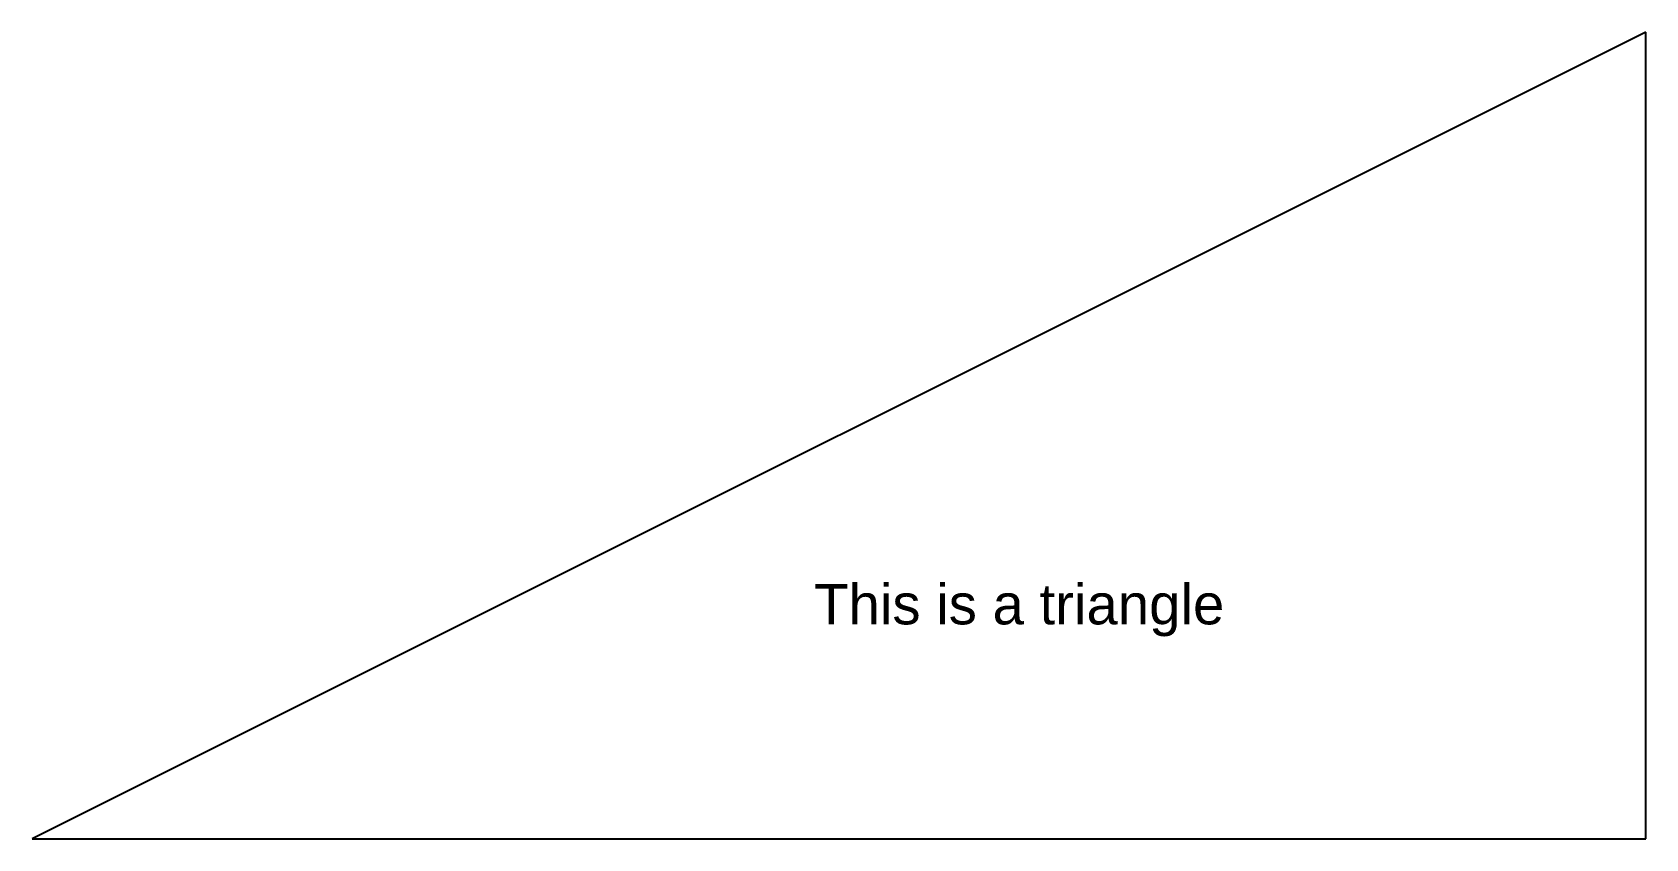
# Model space of a CAD drawing. Header units: millimetres. Extents: x 2237 to 2337, y 1489 to 1539.
import ezdxf

# ---------------------------------------------------------------- set-up
doc = ezdxf.new("R2010")
doc.units = ezdxf.units.MM
doc.styles.get("Standard").update_dxf_attribs({"font": 'arial.ttf'})

msp = doc.modelspace()

# ---------------------------------------------------------------- linework, layer by layer
for p, q in [((2337.41, 1539.07), (2237.41, 1489.07)), ((2337.41, 1489.07), (2337.41, 1539.07)), ((2237.41, 1489.07), (2337.41, 1489.07))]:
    msp.add_line(p, q)

# ---------------------------------------------------------------- texts
msp.add_text('This is a triangle', height=2.5).set_placement((2285.87, 1502.36))

doc.saveas('drawing.dxf')
